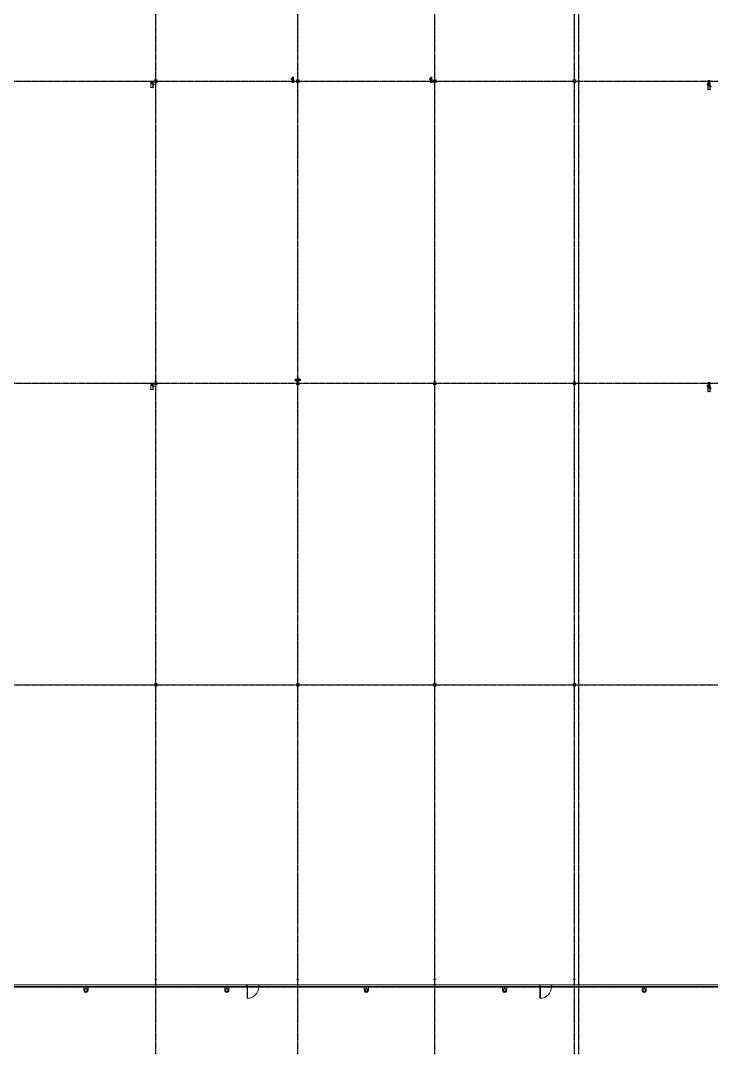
# Model space of a CAD drawing. Header units: millimetres. Extents: x -637480 to 299894, y -125373 to 39000.
# Drawn here: x 76745 to 131606, y -125373 to -43187 of the extents above; entities that cross this region are included whole.
import ezdxf

# ---------------------------------------------------------------- set-up
doc = ezdxf.new("R2010")
doc.units = ezdxf.units.MM
doc.linetypes.add('Xref building Toll$0$Grid Line', pattern=[22.225, 12.7, -3.175, 3.175, -3.175])
for name, color, linetype, lineweight in [('AM_BOR', 4, 'Continuous', 25), ('Xref building Toll$0$A-DOOR', 31, 'Continuous', 9), ('Xref building Toll$0$A-DOOR-HDLN', 31, 'Continuous', 9), ('Xref building Toll$0$A-FLOR', 192, 'Continuous', 25), ('Xref building Toll$0$A-GENM', 13, 'Continuous', 9), ('Xref building Toll$0$A-WALL', 113, 'Continuous', 9), ('Xref building Toll$0$P-PIPE', 3, 'Continuous', 9), ('Xref building Toll$0$P-SANR-FIXT', 6, 'Continuous', 9), ('Xref building Toll$0$S-COLS', 52, 'Continuous', 9)]:
    doc.layers.add(name, color=color, linetype=linetype, lineweight=lineweight)
doc.layers.add('Xref building Toll$0$S-GRID', color=8, linetype='Continuous')

# ---------------------------------------------------------------- blocks, each defined once
blk = doc.blocks.new('Xref building Toll$0$Toll Grids')
at = {"layer": 'Xref building Toll$0$S-GRID', "linetype": 'Xref building Toll$0$Grid Line'}
for p, q in [((87470, -125373.3), (87470, 36031.5)), ((98757, -125373.3), (98757, 36031.5)), ((109644, -125373.3), (109644, 36031.5)), ((120731, -125373.3), (120731, 36031.5)), ((121070, -125373.3), (121070, 35080.8)), ((-9195.8, -48000), (280997.7, -48000)), ((-9195.8, -72000), (280997.7, -72000)), ((-9195.8, -96000), (280997.7, -96000)), ((-9195.8, -120000), (280997.7, -120000))]:
    blk.add_line(p, q, dxfattribs=at)
blk = doc.blocks.new('Xref building Toll$0$_SBA 1SWING SPDoor 01a - 920W x 2040H WD-1991709-MASTER GROUND FLOOR')
at = {"layer": 'Xref building Toll$0$A-DOOR'}
for p, q in [((460, 995), (420, 995)), ((420, 75), (420, 995)), ((460, 995), (460, 75)), ((-500, 75), (-500, 75)), ((-500, 75), (-500, -75)), ((-500, 75), (-460, 75)), ((-500, 75), (-460, 75)), ((-500, -75), (-500, 75)), ((-460, -75), (-460, 75)), ((-460, 75), (-460, 75)), ((-460, 75), (-460, -75)), ((460, 75), (420, 75)), ((460, 75), (460, -75)), ((500, 75), (460, 75)), ((460, 75), (460, 75)), ((460, 75), (500, 75)), ((460, -75), (460, 75)), ((500, -75), (500, 75)), ((500, 75), (500, 75)), ((500, 75), (500, -75)), ((-460, -75), (-500, -75)), ((-500, -75), (-500, -75)), ((-460, -75), (-500, -75)), ((-460, -75), (-460, -75)), ((460, -75), (500, -75)), ((460, -75), (460, -75)), ((500, -75), (460, -75)), ((500, -75), (500, -75))]:
    blk.add_line(p, q, dxfattribs=at)
blk.add_arc((460, 75), 920, 90, 180, dxfattribs=at)
at = {"layer": 'Xref building Toll$0$A-DOOR-HDLN'}
blk.add_line((-460, 75), (460, 75), dxfattribs=at)
blk = doc.blocks.new('Xref building Toll$0$DWP_Downpipe - 225mm-1363392-MASTER GROUND FLOOR')
at = {"layer": 'Xref building Toll$0$P-PIPE'}
for radius, start, end in [(113, 360, 180), (112, 0, 180), (113, 180, 360), (112, 180, 360), (107, 0, 180), (108, 0, 180), (107, 180, 0), (108, 180, 360)]:
    blk.add_arc((-34, 236), radius, start, end, dxfattribs=at)
blk = doc.blocks.new('Xref building Toll$0$IVS-GM-DownPipe Cover - DP 225mm-625296-MASTER GROUND FLOOR')
at = {"layer": 'Xref building Toll$0$A-GENM'}
for p, q in [((-165.5, 0), (-165.5, -272)), ((-165.5, -272), (-165.5, 0)), ((-162.5, -275), (-162.5, 0)), ((-162.5, 0), (-162.5, -275)), ((162.5, 0), (162.5, -275)), ((162.5, -275), (162.5, 0)), ((-165.5, -272), (-215.5, -272)), ((-215.5, -272), (-215.5, -275)), ((-215.5, -275), (-215.5, -272)), ((-215.5, -272), (-165.5, -272)), ((-215.5, -272), (-215.5, -272)), ((-215.5, -275), (-162.5, -275)), ((-162.5, -275), (-215.5, -275)), ((-215.5, -275), (-215.5, -275)), ((-165.5, -272), (-165.5, -272)), ((-162.5, -275), (-162.5, -275)), ((162.5, -275), (215.5, -275)), ((215.5, -275), (162.5, -275)), ((162.5, -275), (162.5, -275)), ((165.5, -272), (165.5, 0)), ((165.5, 0), (165.5, -272)), ((215.5, -272), (165.5, -272)), ((165.5, -272), (215.5, -272)), ((165.5, -272), (165.5, -272)), ((215.5, -275), (215.5, -272)), ((215.5, -272), (215.5, -275)), ((215.5, -272), (215.5, -272)), ((215.5, -275), (215.5, -275))]:
    blk.add_line(p, q, dxfattribs=at)
for radius, start in [(165.5, 360), (165.5, 0), (162.5, 0), (162.5, 0)]:
    blk.add_arc((0, 0), radius, start, 180, dxfattribs=at)
blk = doc.blocks.new('Xref building Toll$0$DPS_Downpipe Clamp - D225-1255800-MASTER GROUND FLOOR')
at = {"layer": 'Xref building Toll$0$A-GENM'}
for p, q in [((125, 255), (-125, 255)), ((-125, 255), (-125, 250)), ((-125, 250), (-125, 255)), ((-125, 255), (125, 255)), ((-125, 255), (-125, 255)), ((-125, 250), (-3, 250)), ((-3, 250), (-125, 250)), ((-125, 250), (-125, 250)), ((-3, 250), (-3, 117)), ((-3, 117), (-3, 250)), ((-3, 250), (-3, 250)), ((-3, 117), (-3, 117)), ((3, 117), (3, 250)), ((3, 250), (125, 250)), ((125, 250), (3, 250)), ((3, 250), (3, 117)), ((3, 250), (3, 250)), ((3, 117), (3, 117)), ((125, 250), (125, 255)), ((125, 255), (125, 250)), ((125, 255), (125, 255)), ((125, 250), (125, 250))]:
    blk.add_line(p, q, dxfattribs=at)
for radius, start, end in [(118, 91.21915, 88.78085), (118, 91.21915, 88.78085), (113, 0, 180), (112, 0, 180), (112, 180, 0), (113, 180, 360)]:
    blk.add_arc((0, 0), radius, start, end, dxfattribs=at)
blk = doc.blocks.new('Xref building Toll$0$UC-Universal Column-Column - C2_5-200UC60-1337979-MASTER GROUND FLOOR')
at = {"layer": 'Xref building Toll$0$S-COLS', "lineweight": 18}
for p, q in [((-105, 102.5), (105, 102.5)), ((-105, 88.3), (-105, 102.5)), ((-16.05, 88.3), (-105, 88.3)), ((-4.65, -76.9), (-4.65, 76.9)), ((4.65, 76.9), (4.65, -76.9)), ((105, 88.3), (16.05, 88.3)), ((105, 102.5), (105, 88.3)), ((-105, -88.3), (-16.05, -88.3)), ((-105, -102.5), (-105, -88.3)), ((105, -102.5), (-105, -102.5)), ((16.05, -88.3), (105, -88.3)), ((105, -88.3), (105, -102.5))]:
    blk.add_line(p, q, dxfattribs=at)
at = {"layer": 'Xref building Toll$0$S-COLS'}
for p, q in [((-105, 102.5), (-105, 102.5)), ((-105, 88.3), (-105, 88.3)), ((105, 102.5), (105, 102.5)), ((105, 88.3), (105, 88.3)), ((-105, -88.3), (-105, -88.3)), ((-105, -102.5), (-105, -102.5)), ((105, -88.3), (105, -88.3)), ((105, -102.5), (105, -102.5))]:
    blk.add_line(p, q, dxfattribs=at)
at = {"layer": 'Xref building Toll$0$S-COLS', "lineweight": 18}
for centre, start, end in [((-16.05, 76.9), 360, 90), ((16.05, 76.9), 90, 180), ((-16.05, -76.9), 270, 360), ((16.05, -76.9), 180, 270)]:
    blk.add_arc(centre, 11.4, start, end, dxfattribs=at)
blk = doc.blocks.new('Xref building Toll$0$UC-Universal Column-Column - C2_5-200UC60-1337977-MASTER GROUND FLOOR')
at = {"layer": 'Xref building Toll$0$S-COLS', "lineweight": 18}
for p, q in [((105, 102.5), (-105, 102.5)), ((-105, 102.5), (-105, 88.3)), ((-105, 88.3), (-16.05, 88.3)), ((-4.65, 76.9), (-4.65, -76.9)), ((4.65, -76.9), (4.65, 76.9)), ((16.05, 88.3), (105, 88.3)), ((105, 88.3), (105, 102.5)), ((-16.05, -88.3), (-105, -88.3)), ((-105, -88.3), (-105, -102.5)), ((-105, -102.5), (105, -102.5)), ((105, -88.3), (16.05, -88.3)), ((105, -102.5), (105, -88.3))]:
    blk.add_line(p, q, dxfattribs=at)
at = {"layer": 'Xref building Toll$0$S-COLS'}
for p, q in [((-105, 102.5), (-105, 102.5)), ((-105, 88.3), (-105, 88.3)), ((105, 102.5), (105, 102.5)), ((105, 88.3), (105, 88.3)), ((-105, -88.3), (-105, -88.3)), ((-105, -102.5), (-105, -102.5)), ((105, -88.3), (105, -88.3)), ((105, -102.5), (105, -102.5))]:
    blk.add_line(p, q, dxfattribs=at)
at = {"layer": 'Xref building Toll$0$S-COLS', "lineweight": 18}
for centre, start, end in [((-16.05, 76.9), 0, 90), ((16.05, 76.9), 90, 180), ((-16.05, -76.9), 270, 0), ((16.05, -76.9), 180, 270)]:
    blk.add_arc(centre, 11.4, start, end, dxfattribs=at)
blk = doc.blocks.new('Xref building Toll$0$UB-Universal Beam-Column - C1_5_460UB67-1337975-MASTER GROUND FLOOR')
at = {"layer": 'Xref building Toll$0$S-COLS', "lineweight": 18}
for p, q in [((95, 227), (-95, 227)), ((-95, 227), (-95, 214.3)), ((-95, 214.3), (-15.65, 214.3)), ((-4.25, 202.9), (-4.25, -202.9)), ((4.25, -202.9), (4.25, 202.9)), ((15.65, 214.3), (95, 214.3)), ((95, 214.3), (95, 227)), ((-15.65, -214.3), (-95, -214.3)), ((-95, -214.3), (-95, -227)), ((-95, -227), (95, -227)), ((95, -214.3), (15.65, -214.3)), ((95, -227), (95, -214.3))]:
    blk.add_line(p, q, dxfattribs=at)
at = {"layer": 'Xref building Toll$0$S-COLS'}
for p, q in [((-95, 227), (-95, 227)), ((-95, 214.3), (-95, 214.3)), ((95, 227), (95, 227)), ((95, 214.3), (95, 214.3)), ((-95, -214.3), (-95, -214.3)), ((-95, -227), (-95, -227)), ((95, -214.3), (95, -214.3)), ((95, -227), (95, -227))]:
    blk.add_line(p, q, dxfattribs=at)
at = {"layer": 'Xref building Toll$0$S-COLS', "lineweight": 18}
for centre, start, end in [((-15.65, 202.9), 0, 90), ((15.65, 202.9), 90, 180), ((-15.65, -202.9), 270, 0), ((15.65, -202.9), 180, 270)]:
    blk.add_arc(centre, 11.4, start, end, dxfattribs=at)
blk = doc.blocks.new('Xref building Toll$0$UC-Universal Column-Column - C2_5-200UC60-1337980-MASTER GROUND FLOOR')
at = {"layer": 'Xref building Toll$0$S-COLS', "lineweight": 18}
for p, q in [((105, 102.5), (-105, 102.5)), ((-105, 102.5), (-105, 88.3)), ((-105, 88.3), (-16.05, 88.3)), ((-4.65, 76.9), (-4.65, -76.9)), ((4.65, -76.9), (4.65, 76.9)), ((16.05, 88.3), (105, 88.3)), ((105, 88.3), (105, 102.5)), ((-16.05, -88.3), (-105, -88.3)), ((-105, -88.3), (-105, -102.5)), ((-105, -102.5), (105, -102.5)), ((105, -88.3), (16.05, -88.3)), ((105, -102.5), (105, -88.3))]:
    blk.add_line(p, q, dxfattribs=at)
at = {"layer": 'Xref building Toll$0$S-COLS'}
for p, q in [((-105, 102.5), (-105, 102.5)), ((-105, 88.3), (-105, 88.3)), ((105, 102.5), (105, 102.5)), ((105, 88.3), (105, 88.3)), ((-105, -88.3), (-105, -88.3)), ((-105, -102.5), (-105, -102.5)), ((105, -88.3), (105, -88.3)), ((105, -102.5), (105, -102.5))]:
    blk.add_line(p, q, dxfattribs=at)
at = {"layer": 'Xref building Toll$0$S-COLS', "lineweight": 18}
for centre, start, end in [((-16.05, 76.9), 0, 90), ((16.05, 76.9), 90, 180), ((-16.05, -76.9), 270, 0), ((16.05, -76.9), 180, 270)]:
    blk.add_arc(centre, 11.4, start, end, dxfattribs=at)
blk = doc.blocks.new('Xref building Toll$0$HYD-SINGLE HEAD - Standard-1800782-MASTER GROUND FLOOR')
at = {"layer": 'Xref building Toll$0$A-GENM'}
for p, q in [((186, 12), (-14, 12)), ((-14, 12), (-14, -128)), ((-14, -128), (-14, 12)), ((186, 12), (186, -128)), ((186, -128), (186, 12)), ((231, 71), (231, 54)), ((236, 54), (236, -4)), ((296, -4), (296, 54)), ((301, 54), (301, 71)), ((390, 12), (390, -128)), ((400, 12), (400, 12)), ((400, 12), (400, 12)), ((410, -128), (410, 12)), ((-14, -128), (186, -128)), ((217, -8), (186, -8)), ((186, -108), (186, -8)), ((186, -8), (186, -108)), ((186, -108), (217, -108)), ((217, -8), (217, -58)), ((217, -58), (217, -8)), ((217, -58), (217, -108)), ((217, -108), (217, -58)), ((347, -8), (315, -8)), ((315, -58), (315, -8)), ((315, -8), (315, -58)), ((315, -108), (315, -58)), ((315, -58), (315, -108)), ((315, -108), (347, -108)), ((347, -108), (347, -8)), ((347, -8), (347, -108)), ((367, -28), (347, -28)), ((347, -88), (347, -28)), ((347, -28), (347, -88)), ((347, -88), (367, -88)), ((367, -88), (367, -28)), ((367, -28), (367, -88)), ((400, -48), (367, -48)), ((367, -68), (367, -48)), ((367, -48), (367, -68)), ((367, -68), (400, -68)), ((400, -48), (400, -68)), ((400, -68), (400, -48)), ((400, -128), (400, -128)), ((400, -128), (400, -128))]:
    blk.add_line(p, q, dxfattribs=at)
at = {"layer": 'Xref building Toll$0$A-GENM', "flags": 128}
for points in [[(217, -8), (282, 10), (315, -8)], [(390, -128), (390, -96), (390, -29), (390, 11), (390, 12)], [(390, 12), (390, -21), (390, -88), (390, -128), (390, -128)], [(410, 12), (410, -21), (410, -88), (410, -128), (410, -128)], [(410, -128), (410, -96), (410, -29), (410, 11), (410, 12)], [(315, -108), (251, -127), (217, -108)]]:
    blk.add_lwpolyline(points, dxfattribs=at)
at = {"layer": 'Xref building Toll$0$A-GENM'}
for centre, radius, start, end in [((86, -58), 60, 90, 270), ((86, -58), 60, 270, 90), ((86, -58), 50, 90, 270), ((86, -58), 50, 90, 270), ((86, -58), 50, 270, 90), ((86, -58), 50, 270, 90), ((400, -58), 10, 90, 270), ((400, -58), 10, 90, 270), ((400, -58), 10, 270, 90), ((400, -58), 10, 270, 90)]:
    blk.add_arc(centre, radius, start, end, dxfattribs=at)
for centre, major_axis, start_param, end_param in [((266, 71), (35, 0), 0, 3.141593), ((266, 54), (35, 0), 0, 3.141593), ((266, 71), (35, 0), 3.141593, 6.283185), ((266, 54), (35, 0), 3.141593, 6.283185), ((266, 54), (30, 0), 0, 3.141593), ((266, 54), (30, 0), 3.141593, 6.283185), ((266, -4), (30, 0), 0, 3.141593), ((266, -4), (30, 0), 3.141593, 6.283185)]:
    blk.add_ellipse(centre, major_axis=major_axis, ratio=0.5, start_param=start_param, end_param=end_param, dxfattribs=at)
for points in [[(86, 2), (83, 1), (79, 1), (74, 0), (71, -1), (69, -1), (67, -2), (64, -3), (61, -4), (58, -6), (56, -7), (53, -8), (51, -10), (46, -14), (42, -18), (37, -25), (33, -31), (31, -36), (29, -40), (28, -45), (27, -49), (27, -54), (26, -58), (27, -63), (27, -69), (29, -75), (31, -81), (32, -85), (34, -88), (37, -93), (42, -99), (46, -103), (50, -106), (52, -108), (54, -109), (56, -110), (58, -111), (61, -113), (64, -114), (67, -115), (69, -116), (71, -116), (74, -117), (79, -118), (83, -118), (86, -118)], [(86, -118), (90, -118), (94, -118), (99, -117), (102, -116), (104, -116), (106, -115), (109, -114), (112, -113), (115, -111), (117, -110), (119, -109), (122, -107), (126, -103), (131, -99), (136, -92), (140, -86), (142, -81), (144, -76), (145, -72), (146, -68), (146, -63), (146, -58), (146, -54), (146, -48), (144, -42), (142, -36), (141, -32), (139, -29), (136, -24), (131, -18), (126, -14), (123, -11), (121, -9), (119, -8), (117, -7), (115, -6), (112, -4), (109, -3), (106, -2), (104, -1), (102, -1), (99, 0), (94, 1), (90, 1), (86, 2)]]:
    blk.add_open_spline(points, degree=3, knots=[0, 0, 0, 0, 0.045455, 0.068182, 0.079545, 0.090909, 0.102273, 0.113636, 0.136364, 0.159091, 0.170455, 0.181818, 0.204545, 0.227273, 0.272727, 0.318182, 0.363636, 0.386364, 0.409091, 0.431818, 0.454545, 0.477273, 0.5, 0.522727, 0.545455, 0.590909, 0.613636, 0.636364, 0.659091, 0.681818, 0.727273, 0.772727, 0.795455, 0.806818, 0.818182, 0.829545, 0.840909, 0.863636, 0.886364, 0.897727, 0.909091, 0.920455, 0.931818, 0.954545, 1, 1, 1, 1], dxfattribs=at)
blk = doc.blocks.new('Xref building Toll$0$FHD_Standard - 01 - Standard-1800779-MASTER GROUND FLOOR')
at = {"layer": 'Xref building Toll$0$A-GENM'}
for p, q in [((186, 128), (-14, 128)), ((-14, -12), (-14, 128)), ((-14, 128), (-14, -12)), ((186, -12), (186, 128)), ((186, 128), (186, -12)), ((217, 108), (186, 108)), ((186, 8), (186, 108)), ((186, 108), (186, 8)), ((186, 8), (217, 8)), ((217, 108), (217, 58)), ((217, 58), (217, 108)), ((217, 58), (217, 8)), ((217, 8), (217, 58)), ((236, 4), (236, -54)), ((337, 79), (266, 79)), ((266, 59), (337, 59)), ((296, -54), (296, 4)), ((312, 92), (312, 56)), ((347, 108), (315, 108)), ((315, 58), (315, 108)), ((315, 108), (315, 58)), ((315, 8), (315, 58)), ((315, 58), (315, 8)), ((315, 8), (347, 8)), ((318, 94), (318, 56)), ((320, 92), (320, 92)), ((320, 92), (320, 92)), ((320, 56), (320, 56)), ((320, 56), (320, 56)), ((462, 192), (321, 100)), ((322, 56), (322, 94)), ((323, 96), (464, 189)), ((366, 53), (325, 53)), ((325, 49), (366, 49)), ((327, 56), (327, 92)), ((365, 59), (329, 59)), ((329, 51), (329, 51)), ((329, 51), (329, 51)), ((329, 44), (365, 44)), ((372, 79), (337, 79)), ((337, 59), (372, 59)), ((347, 108), (347, 8)), ((347, 8), (347, 108)), ((367, 88), (347, 88)), ((347, 88), (347, 28)), ((347, 28), (347, 88)), ((347, 28), (367, 28)), ((365, 51), (365, 51)), ((365, 51), (365, 51)), ((367, 88), (367, 28)), ((367, 28), (367, 88)), ((400, 68), (367, 68)), ((367, 68), (367, 48)), ((367, 48), (367, 68)), ((367, 48), (400, 48)), ((409, 156), (369, 55)), ((373, 54), (413, 154)), ((390, 128), (390, -12)), ((400, 128), (400, 128)), ((400, 128), (400, 128)), ((400, 48), (400, 68)), ((400, 68), (400, 48)), ((413, 154), (409, 156)), ((409, 156), (413, 154)), ((410, 166), (410, 160)), ((410, -12), (410, 128)), ((411, 166), (461, 166)), ((421, 166), (411, 166)), ((411, 160), (411, 166)), ((411, 160), (421, 160)), ((461, 160), (411, 160)), ((430, 217), (415, 181)), ((419, 179), (415, 181)), ((415, 181), (419, 179)), ((419, 179), (433, 216)), ((461, 166), (421, 166)), ((421, 166), (421, 160)), ((421, 160), (461, 160)), ((451, 232), (431, 220)), ((431, 220), (451, 232)), ((431, 220), (431, 197)), ((431, 197), (431, 220)), ((431, 220), (431, 220)), ((431, 197), (451, 185)), ((451, 185), (431, 197)), ((431, 197), (431, 197)), ((451, 227), (435, 218)), ((435, 218), (451, 227)), ((451, 227), (435, 218)), ((435, 218), (451, 227)), ((435, 218), (435, 199)), ((435, 199), (435, 218)), ((435, 218), (435, 218)), ((435, 218), (435, 199)), ((435, 199), (435, 218)), ((435, 218), (435, 218)), ((435, 199), (451, 190)), ((451, 190), (435, 199)), ((435, 199), (435, 199)), ((435, 199), (451, 190)), ((451, 190), (435, 199)), ((435, 199), (435, 199)), ((435, 178), (435, 168)), ((439, 181), (439, 108)), ((441, 208), (441, 168)), ((471, 220), (451, 232)), ((451, 232), (471, 220)), ((451, 232), (451, 232)), ((467, 218), (451, 227)), ((451, 227), (467, 218)), ((451, 227), (451, 227)), ((467, 218), (451, 227)), ((451, 227), (467, 218)), ((451, 227), (451, 227)), ((451, 208), (451, 208)), ((451, 208), (451, 208)), ((451, 190), (467, 199)), ((467, 199), (451, 190)), ((451, 190), (467, 199)), ((467, 199), (451, 190)), ((451, 185), (471, 197)), ((471, 197), (451, 185)), ((451, 190), (451, 190)), ((451, 190), (451, 190)), ((451, 185), (451, 185)), ((451, 181), (451, 181)), ((451, 181), (451, 181)), ((451, 168), (451, 168)), ((451, 168), (451, 168)), ((451, 168), (451, 168)), ((451, 168), (451, 168)), ((451, 108), (451, 108)), ((451, 108), (451, 108)), ((461, 166), (457, 163)), ((457, 163), (461, 166)), ((457, 163), (475, 141)), ((475, 141), (457, 163)), ((457, 163), (457, 163)), ((461, 168), (461, 208)), ((478, 147), (461, 166)), ((461, 166), (478, 147)), ((461, 166), (461, 166)), ((461, 166), (461, 166)), ((461, 166), (461, 160)), ((461, 166), (461, 160)), ((461, 160), (461, 160)), ((464, 108), (464, 181)), ((467, 199), (467, 218)), ((467, 218), (467, 199)), ((467, 218), (467, 218)), ((467, 199), (467, 218)), ((467, 218), (467, 199)), ((467, 218), (467, 218)), ((467, 199), (467, 199)), ((467, 199), (467, 199)), ((467, 168), (467, 178)), ((471, 197), (471, 220)), ((471, 220), (471, 197)), ((471, 220), (471, 220)), ((471, 197), (471, 197)), ((475, 141), (638, 141)), ((638, 141), (475, 141)), ((475, 141), (475, 141)), ((638, 147), (478, 147)), ((478, 147), (638, 147)), ((478, 147), (478, 147)), ((640, 149), (513, 149)), ((513, 149), (513, 139)), ((513, 139), (513, 149)), ((513, 149), (640, 149)), ((513, 149), (513, 149)), ((513, 139), (640, 139)), ((640, 139), (513, 139)), ((513, 139), (513, 139)), ((638, 141), (638, 147)), ((638, 147), (638, 141)), ((638, 147), (638, 147)), ((638, 141), (638, 141)), ((640, 139), (640, 149)), ((640, 149), (640, 139)), ((640, 149), (640, 149)), ((640, 139), (640, 139)), ((-14, -12), (186, -12)), ((231, -54), (231, -71)), ((301, -71), (301, -54)), ((361, -31), (361, -41)), ((400, -12), (400, -12)), ((400, -12), (400, -12)), ((451, -31), (451, -31)), ((451, -31), (451, -31)), ((451, -41), (451, -41)), ((451, -41), (451, -41)), ((541, -41), (541, -31))]:
    blk.add_line(p, q, dxfattribs=at)
at = {"layer": 'Xref building Toll$0$A-GENM', "flags": 128}
for points in [[(217, 108), (282, 127), (315, 108)], [(315, 8), (251, -10), (217, 8)], [(228, 79), (266, 79), (266, 79)], [(266, 59), (228, 59), (228, 59)], [(390, -12), (390, 21), (390, 88), (390, 128), (390, 128)], [(390, 128), (390, 96), (390, 29), (390, -11), (390, -12)], [(410, 128), (410, 96), (410, 29), (410, -11), (410, -12)], [(410, -12), (410, 21), (410, 88), (410, 128), (410, 128)], [(464, 189), (475, 209), (464, 228), (442, 230), (430, 217)], [(433, 216), (448, 228), (466, 222), (470, 204), (462, 192)], [(435, 208), (435, 195), (435, 178)], [(467, 178), (467, 204), (467, 208)]]:
    blk.add_lwpolyline(points, dxfattribs=at)
at = {"layer": 'Xref building Toll$0$A-GENM'}
for centre, radius, start, end in [((86, 58), 60, 90, 270), ((86, 58), 50, 90, 270), ((86, 58), 50, 90, 270), ((86, 58), 60, 270, 90), ((86, 58), 50, 270, 90), ((86, 58), 50, 270, 90), ((228, 69), 10, 360, 180), ((228, 69), 10, 180, 360), ((400, 58), 10, 90, 270), ((400, 58), 10, 90, 270), ((400, 58), 10, 270, 90), ((400, 58), 10, 270, 90), ((451, 208), 20, 360, 180), ((451, 208), 20, 0, 180), ((451, 208), 20, 180, 360), ((451, 208), 20, 180, 0), ((451, 208), 16, 90, 270), ((451, 208), 12.5, 360, 180), ((451, 208), 12.5, 0, 180), ((451, 208), 12.5, 360, 180), ((451, 208), 12.5, 0, 180), ((451, 208), 12.5, 180, 360), ((451, 208), 12.5, 180, 0), ((451, 208), 12.5, 180, 360), ((451, 208), 12.5, 180, 0), ((451, 208), 16, 270, 90)]:
    blk.add_arc(centre, radius, start, end, dxfattribs=at)
for centre, major_axis, ratio, start_param, end_param in [((266, 4), (-30, 0), 0.5, 3.141593, 6.283185), ((266, 4), (-30, 0), 0.5, 0, 3.141593), ((337, 69), (0, 10), 0.935789, 4.712389, 7.853982), ((337, 69), (0, 10), 0.935789, 4.712389, 7.853982), ((337, 69), (0, 10), 0.935789, 1.570796, 4.712389), ((337, 69), (0, 10), 0.935789, 1.570796, 4.712389), ((372, 69), (0, 10), 0.935789, 4.712389, 7.853982), ((372, 69), (0, 10), 0.935789, 1.570796, 4.712389), ((266, -54), (-35, 0), 0.5, 3.141593, 6.283185), ((266, -71), (-35, 0), 0.5, 3.141593, 6.283185), ((266, -54), (-35, 0), 0.5, 0, 3.141593), ((266, -71), (-35, 0), 0.5, 0, 3.141593), ((266, -54), (30, 0), 0.5, 0, 3.141593), ((266, -54), (-30, 0), 0.5, 0, 3.141593)]:
    blk.add_ellipse(centre, major_axis=major_axis, ratio=ratio, start_param=start_param, end_param=end_param, dxfattribs=at)
for points in [[(86, 118), (83, 118), (79, 118), (74, 117), (71, 116), (69, 116), (67, 115), (64, 114), (61, 113), (58, 111), (56, 110), (53, 109), (51, 107), (46, 103), (42, 99), (37, 92), (33, 86), (31, 81), (29, 76), (28, 72), (27, 68), (27, 63), (26, 58), (27, 54), (27, 48), (29, 42), (31, 36), (32, 32), (34, 29), (37, 24), (42, 18), (46, 14), (50, 11), (52, 9), (54, 8), (56, 7), (58, 6), (61, 4), (64, 3), (67, 2), (69, 1), (71, 1), (74, 0), (79, -1), (83, -1), (86, -2)], [(86, -2), (90, -1), (94, -1), (99, 0), (102, 1), (104, 1), (106, 2), (109, 3), (112, 4), (115, 6), (117, 7), (119, 8), (122, 10), (126, 14), (131, 18), (136, 25), (140, 31), (142, 36), (144, 40), (145, 45), (146, 49), (146, 54), (146, 58), (146, 63), (146, 69), (144, 75), (142, 81), (141, 85), (139, 88), (136, 93), (131, 99), (126, 103), (123, 106), (121, 108), (119, 109), (117, 110), (115, 111), (112, 113), (109, 114), (106, 115), (104, 116), (102, 116), (99, 117), (94, 118), (90, 118), (86, 118)]]:
    blk.add_open_spline(points, degree=3, knots=[0, 0, 0, 0, 0.045455, 0.068182, 0.079545, 0.090909, 0.102273, 0.113636, 0.136364, 0.159091, 0.170455, 0.181818, 0.204545, 0.227273, 0.272727, 0.318182, 0.363636, 0.386364, 0.409091, 0.431818, 0.454545, 0.477273, 0.5, 0.522727, 0.545455, 0.590909, 0.613636, 0.636364, 0.659091, 0.681818, 0.727273, 0.772727, 0.795455, 0.806818, 0.818182, 0.829545, 0.840909, 0.863636, 0.886364, 0.897727, 0.909091, 0.920455, 0.931818, 0.954545, 1, 1, 1, 1], dxfattribs=at)
at = {"layer": 'Xref building Toll$0$P-SANR-FIXT'}
for p, q in [((724, 164), (183, 164)), ((183, 164), (183, 139)), ((183, 139), (218, 139)), ((218, 139), (218, -15)), ((689, 139), (218, 139)), ((689, -15), (689, 139)), ((689, 139), (724, 139)), ((724, 139), (724, 164)), ((218, -15), (183, -15)), ((183, -15), (183, -40)), ((183, -40), (724, -40)), ((689, -15), (218, -15)), ((724, -15), (689, -15)), ((724, -40), (724, -15))]:
    blk.add_line(p, q, dxfattribs=at)
blk = doc.blocks.new('Xref building Toll$0$Fire_Hose_Reel_-_Non_Hosted_9381 - Fire_Hose_Reel_-_Non_Hosted_9381-1827019-MASTER GROUND FLOOR')
at = {"layer": 'Xref building Toll$0$P-SANR-FIXT'}
for p, q in [((269, 249), (-272, 249)), ((-272, 249), (-272, 224)), ((-272, 224), (-238, 224)), ((-238, 69), (-272, 69)), ((-272, 69), (-272, 44)), ((-272, 44), (269, 44)), ((-238, 224), (-238, 69)), ((-238, 224), (233, 224)), ((-238, 69), (233, 69)), ((-188, 69), (-188, 59)), ((-61, 69), (-188, 69)), ((-188, 69), (-61, 69)), ((-188, 59), (-188, 69)), ((-188, 69), (-188, 69)), ((-188, 59), (-61, 59)), ((-61, 59), (-188, 59)), ((-188, 59), (-188, 59)), ((-23, 67), (-186, 67)), ((-186, 67), (-186, 61)), ((-186, 61), (-186, 67)), ((-186, 67), (-23, 67)), ((-186, 67), (-186, 67)), ((-186, 61), (-26, 61)), ((-26, 61), (-186, 61)), ((-186, 61), (-186, 61)), ((-90, 250), (-90, 240)), ((-61, 59), (-61, 69)), ((-61, 69), (-61, 59)), ((-61, 69), (-61, 69)), ((-61, 59), (-61, 59)), ((-26, 61), (-10, 42)), ((-10, 42), (-26, 61)), ((-26, 61), (-26, 61)), ((-5, 46), (-23, 67)), ((-23, 67), (-5, 46)), ((-23, 67), (-23, 67)), ((0, 23), (-20, 12)), ((-20, 12), (0, 23)), ((-20, 12), (-20, -12)), ((-20, -12), (-20, 12)), ((-20, 12), (-20, 12)), ((-16, 40), (-16, 30)), ((0, 18), (-16, 9)), ((-16, 9), (0, 18)), ((0, 18), (-16, 9)), ((-16, 9), (0, 18)), ((-16, 9), (-16, -9)), ((-16, -9), (-16, 9)), ((-16, 9), (-16, 9)), ((-16, 9), (-16, -9)), ((-16, -9), (-16, 9)), ((-16, 9), (-16, 9)), ((128, 112), (-13, 20)), ((-12, 100), (-12, 27)), ((-11, 16), (131, 109)), ((30, 48), (-10, 48)), ((-10, 48), (-10, 48)), ((-10, 48), (40, 48)), ((-10, 42), (-10, 48)), ((-10, 42), (-10, 48)), ((-10, 42), (-5, 46)), ((-5, 46), (-10, 42)), ((-10, 42), (-10, 42)), ((40, 42), (-10, 42)), ((-10, 42), (-10, 42)), ((-10, 42), (30, 42)), ((-10, 40), (-10, 0)), ((-5, 46), (-5, 46)), ((0, 250), (0, 250)), ((0, 250), (0, 250)), ((0, 240), (0, 240)), ((0, 240), (0, 240)), ((0, 100), (0, 100)), ((0, 100), (0, 100)), ((0, 40), (0, 40)), ((0, 40), (0, 40)), ((0, 40), (0, 40)), ((0, 40), (0, 40)), ((0, 27), (0, 27)), ((0, 27), (0, 27)), ((20, 12), (0, 23)), ((0, 23), (20, 12)), ((0, 23), (0, 23)), ((16, 9), (0, 18)), ((0, 18), (16, 9)), ((0, 18), (0, 18)), ((16, 9), (0, 18)), ((0, 18), (16, 9)), ((0, 18), (0, 18)), ((0, 0), (0, 0)), ((0, 0), (0, 0)), ((10, 0), (10, 40)), ((13, 27), (13, 100)), ((16, 30), (16, 40)), ((16, -9), (16, 9)), ((16, 9), (16, -9)), ((16, 9), (16, 9)), ((16, -9), (16, 9)), ((16, 9), (16, -9)), ((16, 9), (16, 9)), ((33, 29), (18, -7)), ((20, -12), (20, 12)), ((20, 12), (20, -12)), ((20, 12), (20, 12)), ((22, -9), (36, 28)), ((40, 48), (30, 48)), ((30, 42), (30, 48)), ((30, 42), (40, 42)), ((33, 29), (36, 28)), ((36, 28), (33, 29)), ((79, 155), (38, 54)), ((38, 54), (42, 53)), ((42, 53), (38, 54)), ((40, 48), (40, 42)), ((42, 53), (82, 153)), ((42, 42), (42, 48)), ((114, 149), (79, 149)), ((79, 129), (114, 129)), ((127, 159), (85, 159)), ((85, 155), (127, 155)), ((122, 165), (87, 165)), ((87, 157), (87, 157)), ((87, 157), (87, 157)), ((87, 150), (122, 150)), ((90, 240), (90, 250)), ((185, 149), (114, 149)), ((114, 129), (185, 129)), ((122, 157), (122, 157)), ((122, 157), (122, 157)), ((124, 152), (124, 116)), ((130, 152), (130, 115)), ((132, 152), (132, 152)), ((132, 152), (132, 152)), ((132, 116), (132, 116)), ((132, 116), (132, 116)), ((134, 115), (134, 152)), ((139, 116), (139, 152)), ((233, 69), (233, 224)), ((233, 224), (269, 224)), ((269, 69), (233, 69)), ((269, 224), (269, 249)), ((269, 44), (269, 69)), ((-20, -12), (0, -23)), ((0, -23), (-20, -12)), ((-20, -12), (-20, -12)), ((-16, -9), (0, -18)), ((0, -18), (-16, -9)), ((-16, -9), (-16, -9)), ((-16, -9), (0, -18)), ((0, -18), (-16, -9)), ((-16, -9), (-16, -9)), ((0, -18), (16, -9)), ((16, -9), (0, -18)), ((0, -18), (16, -9)), ((16, -9), (0, -18)), ((0, -23), (20, -12)), ((20, -12), (0, -23)), ((0, -18), (0, -18)), ((0, -18), (0, -18)), ((0, -23), (0, -23)), ((16, -9), (16, -9)), ((16, -9), (16, -9)), ((20, -12), (20, -12))]:
    blk.add_line(p, q, dxfattribs=at)
at = {"layer": 'Xref building Toll$0$P-SANR-FIXT', "flags": 128}
for points in [[(-13, 20), (-23, 0), (-13, -20), (10, -21), (22, -9)], [(18, -7), (4, -19), (-14, -13), (-19, 5), (-11, 16)], [(-16, 30), (-16, 5), (-16, 0)], [(16, 0), (16, 14), (16, 30)], [(185, 149), (224, 149), (224, 149)], [(224, 129), (186, 129), (185, 129)]]:
    blk.add_lwpolyline(points, dxfattribs=at)
at = {"layer": 'Xref building Toll$0$P-SANR-FIXT'}
for centre, radius, start, end in [((0, 0), 20, 360, 180), ((0, 0), 20, 0, 180), ((0, 0), 20, 180, 360), ((0, 0), 16, 90, 270), ((0, 0), 12.5, 360, 180), ((0, 0), 12.5, 0, 180), ((0, 0), 12.5, 360, 180), ((0, 0), 12.5, 0, 180), ((0, 0), 12.5, 180, 360), ((0, 0), 12.5, 180, 360), ((0, 0), 12.5, 180, 360), ((0, 0), 12.5, 180, 360), ((0, 0), 16, 270, 90), ((224, 139), 10, 0, 180), ((224, 139), 10, 180, 360), ((0, 0), 20, 180, 360)]:
    blk.add_arc(centre, radius, start, end, dxfattribs=at)
for centre, start_param, end_param in [((79, 139), 4.712389, 7.853982), ((79, 139), 1.570796, 4.712389), ((114, 139), 4.712389, 7.853982), ((114, 139), 4.712389, 7.853982), ((114, 139), 1.570796, 4.712389), ((114, 139), 1.570796, 4.712389)]:
    blk.add_ellipse(centre, major_axis=(0, 10), ratio=0.935789, start_param=start_param, end_param=end_param, dxfattribs=at)
blk = doc.blocks.new('Xref building Toll')
at = {"layer": 'Xref building Toll$0$A-FLOR'}
blk.add_line((270000, -120000), (0, -120000), dxfattribs=at)
at = {"layer": 'Xref building Toll$0$A-WALL', "lineweight": 18}
for p, q in [((94690.5, -119850), (72355.5, -119850)), ((94690.5, -120000), (94690.5, -119850)), ((117945, -119850), (95690.5, -119850)), ((95690.5, -119850), (95690.5, -120000)), ((117945, -120000), (117945, -119850)), ((141425.5, -119850), (118945, -119850)), ((118945, -119850), (118945, -120000))]:
    blk.add_line(p, q, dxfattribs=at)
at = {"layer": 'Xref building Toll$0$A-WALL'}
for p, q in [((94690.5, -119850), (95690.5, -119850)), ((117945, -119850), (118945, -119850))]:
    blk.add_line(p, q, dxfattribs=at)
blk.add_blockref('Xref building Toll$0$Toll Grids', (0, 0))
at = {"layer": 'Xref building Toll$0$A-DOOR', "rotation": 180}
for p in [(95190.5, -119925), (118445, -119925)]:
    blk.add_blockref('Xref building Toll$0$_SBA 1SWING SPDoor 01a - 920W x 2040H WD-1991709-MASTER GROUND FLOOR', p, dxfattribs=at)
at = {"layer": 'Xref building Toll$0$A-GENM'}
for name, p, rotation in [('Xref building Toll$0$HYD-SINGLE HEAD - Standard-1800782-MASTER GROUND FLOOR', (98314, -48088.5), 89.99999999999962), ('Xref building Toll$0$HYD-SINGLE HEAD - Standard-1800782-MASTER GROUND FLOOR', (109301, -48088.5), 89.99999999999962), ('Xref building Toll$0$FHD_Standard - 01 - Standard-1800779-MASTER GROUND FLOOR', (131362, -47969.2), 269.9999999999997), ('Xref building Toll$0$FHD_Standard - 01 - Standard-1800779-MASTER GROUND FLOOR', (131362, -71969.2), 269.9999999999997), ('Xref building Toll$0$IVS-GM-DownPipe Cover - DP 225mm-625296-MASTER GROUND FLOOR', (81926.5, -120280.4), 180), ('Xref building Toll$0$IVS-GM-DownPipe Cover - DP 225mm-625296-MASTER GROUND FLOOR', (93113.5, -120280.4), 180), ('Xref building Toll$0$IVS-GM-DownPipe Cover - DP 225mm-625296-MASTER GROUND FLOOR', (104200.5, -120280.4), 180), ('Xref building Toll$0$IVS-GM-DownPipe Cover - DP 225mm-625296-MASTER GROUND FLOOR', (115187.5, -120280.4), 180), ('Xref building Toll$0$IVS-GM-DownPipe Cover - DP 225mm-625296-MASTER GROUND FLOOR', (126274.5, -120280.4), 180)]:
    blk.add_blockref(name, p, dxfattribs=dict(at, rotation=rotation))
for name, p in [('Xref building Toll$0$HYD-SINGLE HEAD - Standard-1800782-MASTER GROUND FLOOR', (98570.5, -71699.6)), ('Xref building Toll$0$DPS_Downpipe Clamp - D225-1255800-MASTER GROUND FLOOR', (81926.5, -120260.7)), ('Xref building Toll$0$DPS_Downpipe Clamp - D225-1255800-MASTER GROUND FLOOR', (93113.5, -120260.7)), ('Xref building Toll$0$DPS_Downpipe Clamp - D225-1255800-MASTER GROUND FLOOR', (104200.5, -120260.7)), ('Xref building Toll$0$DPS_Downpipe Clamp - D225-1255800-MASTER GROUND FLOOR', (115187.5, -120260.7)), ('Xref building Toll$0$DPS_Downpipe Clamp - D225-1255800-MASTER GROUND FLOOR', (126274.5, -120260.7))]:
    blk.add_blockref(name, p, dxfattribs=at)
at = {"layer": 'Xref building Toll$0$P-PIPE'}
for p in [(81960, -120496.7), (93147, -120496.7), (104234, -120496.7), (115221, -120496.7), (126308, -120496.7)]:
    blk.add_blockref('Xref building Toll$0$DWP_Downpipe - 225mm-1363392-MASTER GROUND FLOOR', p, dxfattribs=at)
at = {"layer": 'Xref building Toll$0$P-SANR-FIXT', "rotation": 89.9999999999995}
for p in [(87319, -48265), (87319, -72265)]:
    blk.add_blockref('Xref building Toll$0$Fire_Hose_Reel_-_Non_Hosted_9381 - Fire_Hose_Reel_-_Non_Hosted_9381-1827019-MASTER GROUND FLOOR', p, dxfattribs=at)
at = {"layer": 'Xref building Toll$0$S-COLS'}
for name, p in [('Xref building Toll$0$UC-Universal Column-Column - C2_5-200UC60-1337979-MASTER GROUND FLOOR', (87470, -48000)), ('Xref building Toll$0$UC-Universal Column-Column - C2_5-200UC60-1337979-MASTER GROUND FLOOR', (98757, -48000)), ('Xref building Toll$0$UC-Universal Column-Column - C2_5-200UC60-1337979-MASTER GROUND FLOOR', (109644, -48000)), ('Xref building Toll$0$UC-Universal Column-Column - C2_5-200UC60-1337979-MASTER GROUND FLOOR', (120731, -48000)), ('Xref building Toll$0$UC-Universal Column-Column - C2_5-200UC60-1337980-MASTER GROUND FLOOR', (87470, -72000)), ('Xref building Toll$0$UC-Universal Column-Column - C2_5-200UC60-1337980-MASTER GROUND FLOOR', (98757, -72000)), ('Xref building Toll$0$UC-Universal Column-Column - C2_5-200UC60-1337980-MASTER GROUND FLOOR', (109644, -72000)), ('Xref building Toll$0$UC-Universal Column-Column - C2_5-200UC60-1337980-MASTER GROUND FLOOR', (120731, -72000)), ('Xref building Toll$0$UC-Universal Column-Column - C2_5-200UC60-1337977-MASTER GROUND FLOOR', (87470, -96000)), ('Xref building Toll$0$UC-Universal Column-Column - C2_5-200UC60-1337977-MASTER GROUND FLOOR', (98757, -96000)), ('Xref building Toll$0$UC-Universal Column-Column - C2_5-200UC60-1337977-MASTER GROUND FLOOR', (109644, -96000)), ('Xref building Toll$0$UC-Universal Column-Column - C2_5-200UC60-1337977-MASTER GROUND FLOOR', (120731, -96000))]:
    blk.add_blockref(name, p, dxfattribs=at)
at = {"layer": 'Xref building Toll$0$S-COLS', "rotation": 180}
for p in [(87470, -119621.5), (98757, -119621.5), (109644, -119621.5), (120731, -119621.5)]:
    blk.add_blockref('Xref building Toll$0$UB-Universal Beam-Column - C1_5_460UB67-1337975-MASTER GROUND FLOOR', p, dxfattribs=at)

msp = doc.modelspace()

# ---------------------------------------------------------------- block references
at = {"layer": 'AM_BOR'}
msp.add_blockref('Xref building Toll', (0, 0), dxfattribs=at)

doc.saveas('drawing.dxf')
